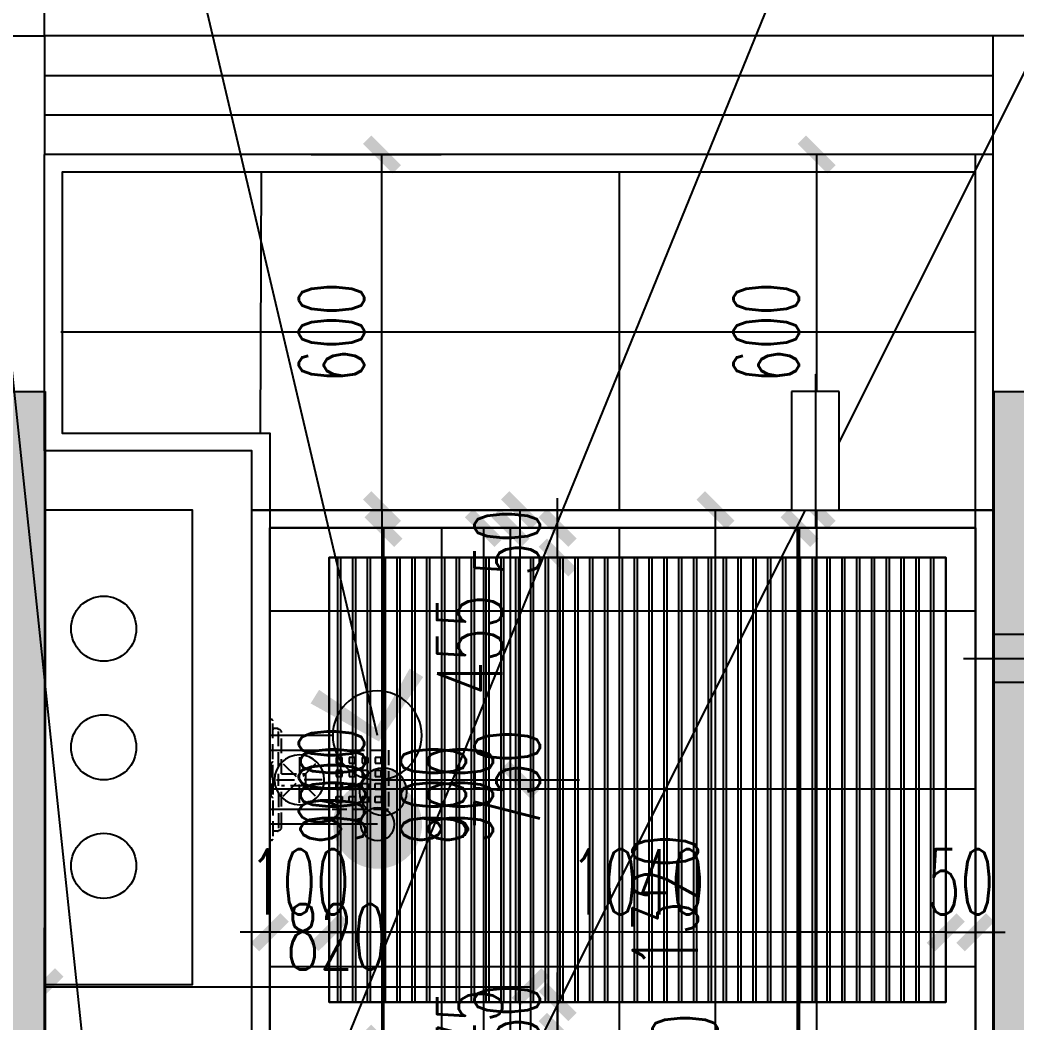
# Model space of a CAD drawing. Extents: x 184967 to 628822, y -100826 to 121332.
# Drawn here: x 397674 to 399355, y -17577 to -15885 of the extents above; entities that cross this region are included whole.
import ezdxf
from ezdxf.xclip import XClip

# ---------------------------------------------------------------- set-up
doc = ezdxf.new("R2010")
doc.units = 0
doc.header["$MEASUREMENT"] = 0
doc.linetypes.add('DASH', pattern=[0.35, 0.25, -0.1])
doc.linetypes.add('HIDDEN', pattern=[0.375, 0.25, -0.125])
for name, color, linetype in [('0-地面', 251, 'Continuous'), ('0-活动家具', 55, 'Continuous'), ('0-装饰完成面', 47, 'Continuous'), ('column', 6, 'Continuous'), ('DIM-墙体定位', 146, 'Continuous'), ('DIM-完成面定位', 146, 'Continuous'), ('E-排水', 34, 'Continuous'), ('E-给水', 34, 'Continuous'), ('E03-地漏', 6, 'Continuous'), ('J-空调外机', 47, 'HIDDEN'), ('KT', 8, 'DASH'), ('PUB_DIM', 3, 'Continuous'), ('T-灯具尺寸', 55, 'Continuous'), ('T03-天花造型', 30, 'Continuous'), ('VPIPE-凝结', 150, 'TG_N'), ('VPIPE-污水', 2, 'DASH'), ('VPIPE-通气', 7, 'TG_T'), ('WALL', 145, 'Continuous'), ('WINDOW', 141, 'Continuous'), ('定位标注', 2, 'Continuous'), ('家具尺寸', 8, 'Continuous'), ('栏杆', 4, 'Continuous'), ('看线', 67, 'Continuous')]:
    doc.layers.add(name, color=color, linetype=linetype)
for name, color, linetype, lineweight in [('03-col-5F~23F$0$$0$COLU', 6, 'Continuous', 0), ('03-col-5F~23F$0$$0$COLU_HATCH', 251, 'Continuous', 0), ('4#6#-col-2F~31F$0$COLU_HATCH', 251, 'Continuous', 0), ('E-插座', 60, 'Continuous', 30)]:
    doc.layers.add(name, color=color, linetype=linetype, lineweight=lineweight)
doc.styles.get("Standard").update_dxf_attribs({"font": 'gbenor.shx', "bigfont": 'gbcbig.shx'})
doc.styles.add('TG_LINETYPE', font='GBXWXT', dxfattribs={"width": 0.7, "height": 3, "bigfont": 'GBCBIG'})
doc.styles.add('尺寸标注', font='txt.shx', dxfattribs={"width": 0.6, "height": 110})
doc.linetypes.add('TG_N', pattern='A,3,-0.34,["N",TG_LINETYPE,S=0.1,R=0,X=-0.23,Y=-0.08],0', length=3.34)
doc.linetypes.add('TG_T', pattern='A,2,-0.3,["T",TG_LINETYPE,S=0.1,R=0,X=-0.23,Y=-0.1],0', length=2.3)
doc.dimstyles.new('1-50', dxfattribs={"dimscale": 50, "dimtxt": 110, "dimasz": 1, "dimexe": 2, "dimexo": 2, "dimgap": 0.6, "dimtad": 1, "dimdec": 0, "dimrnd": 5, "dimtxsty": '尺寸标注', "dimblk": 'ARCHTICK', "dimcen": 2.5, "dimclrd": 251, "dimclre": 251, "dimclrt": 50, "dimadec": 0, "dimazin": 0, "dimtfac": 1, "dimtdec": 0, "dimtix": 1, "dimtmove": 2, "dimatfit": 3, "dimldrblk": 'DOT', "dimfxl": 0, "dimarcsym": 0})
doc.dimstyles.new('标注', dxfattribs={"dimtxt": 2.5, "dimasz": 1.5, "dimexe": 1.25, "dimexo": 0.625, "dimgap": 0, "dimtad": 1, "dimdsep": 46, "dimtxsty": 'Standard', "dimblk": 'z', "dimcen": 2.5, "dimadec": 0, "dimazin": 0, "dimtm": 1e-09, "dimtfac": 1, "dimtmove": 0, "dimatfit": 3, "dimldrblk": 'z', "dimfxl": 0, "dimarcsym": 0})

# ---------------------------------------------------------------- blocks, each defined once
blk = doc.blocks.new('$WINLIB2D$00000001')
at = {"color": 0}
for points in [[(-0.5, 0.5), (-0.5, -0.5)], [(-0.5, 0.5), (0.5, 0.5)], [(0.5, -0.5), (0.5, 0.5)], [(0.5, 0.1667), (-0.5, 0.1667)], [(0.5, -0.1667), (-0.5, -0.1667)], [(-0.5, -0.5), (0.5, -0.5)]]:
    blk.add_lwpolyline(points, dxfattribs=at)
blk = doc.blocks.new('dfgdf')
at = {"linetype": 'DASH', "ltscale": 100}
for p, q in [((78687.7, 2714.9), (78707.7, 2714.9)), ((78687.7, 2674.9), (78687.7, 2714.9)), ((78707.7, 2714.9), (78707.7, 2674.9)), ((78687.7, 2674.9), (78617.7, 2674.9)), ((78777.7, 2674.9), (78707.7, 2674.9)), ((78595.9, 2657.9), (78595.9, 2656.9)), ((78697.5, 2659.9), (78597.5, 2659.9)), ((78611.1, 2667.9), (78611.1, 2661.9)), ((78612.7, 2669.9), (78612.7, 2669.9)), ((78668.7, 2657.9), (78668.7, 2656.9)), ((78697.5, 2659.9), (78797.5, 2659.9)), ((78726.3, 2657.9), (78726.3, 2656.9)), ((78782.7, 2669.9), (78782.7, 2669.9)), ((78784.3, 2667.9), (78784.3, 2661.9)), ((78799.5, 2657.9), (78799.5, 2656.9)), ((78618.5, 2654.9), (78597.5, 2654.9)), ((78618.5, 2654.9), (78666.7, 2654.9)), ((78776.5, 2654.9), (78728.3, 2654.9)), ((78776.5, 2654.9), (78797.5, 2654.9))]:
    blk.add_line(p, q, dxfattribs=at)
at = {"color": 250, "linetype": 'DASH', "ltscale": 100}
for p, q in [((78676, 2669.9), (78612.7, 2669.9)), ((78707.7, 2669.9), (78687.7, 2669.9)), ((78718.9, 2669.9), (78782.3, 2669.9))]:
    blk.add_line(p, q, dxfattribs=at)
at = {"color": 251, "linetype": 'DASH', "ltscale": 100}
blk.add_line((78668.7, 2656.9), (78726.3, 2656.9), dxfattribs=at)
at = {"linetype": 'DASH', "ltscale": 100}
blk.add_lwpolyline([(78747.7, 2754.9), (78647.7, 2754.9), (78647.7, 2854.9), (78747.7, 2854.9)], close=True, dxfattribs=at)
at = {"color": 250, "linetype": 'DASH', "ltscale": 100}
for points in [[(78659.7, 2832.9), (78669.7, 2832.9), (78669.7, 2842.9), (78659.7, 2842.9)], [(78681.7, 2832.9), (78691.7, 2832.9), (78691.7, 2842.9), (78681.7, 2842.9)], [(78713.7, 2832.9), (78703.7, 2832.9), (78703.7, 2842.9), (78713.7, 2842.9)], [(78735.7, 2832.9), (78725.7, 2832.9), (78725.7, 2842.9), (78735.7, 2842.9)], [(78659.7, 2810.9), (78669.7, 2810.9), (78669.7, 2820.9), (78659.7, 2820.9)], [(78681.7, 2810.9), (78691.7, 2810.9), (78691.7, 2820.9), (78681.7, 2820.9)], [(78713.7, 2810.9), (78703.7, 2810.9), (78703.7, 2820.9), (78713.7, 2820.9)], [(78735.7, 2810.9), (78725.7, 2810.9), (78725.7, 2820.9), (78735.7, 2820.9)], [(78659.7, 2788.9), (78669.7, 2788.9), (78669.7, 2798.9), (78659.7, 2798.9)], [(78681.7, 2788.9), (78691.7, 2788.9), (78691.7, 2798.9), (78681.7, 2798.9)], [(78713.7, 2788.9), (78703.7, 2788.9), (78703.7, 2798.9), (78713.7, 2798.9)], [(78735.7, 2788.9), (78725.7, 2788.9), (78725.7, 2798.9), (78735.7, 2798.9)], [(78659.7, 2766.9), (78669.7, 2766.9), (78669.7, 2776.9), (78659.7, 2776.9)], [(78681.7, 2766.9), (78691.7, 2766.9), (78691.7, 2776.9), (78681.7, 2776.9)], [(78713.7, 2766.9), (78703.7, 2766.9), (78703.7, 2776.9), (78713.7, 2776.9)], [(78735.7, 2766.9), (78725.7, 2766.9), (78725.7, 2776.9), (78735.7, 2776.9)]]:
    blk.add_lwpolyline(points, close=True, dxfattribs=at)
at = {"linetype": 'DASH', "ltscale": 100}
for centre, radius, start, end in [((78617.7, 2669.9), 5, 90, 180), ((78617.7, 2669.9), 5, 90, 180), ((78777.7, 2669.9), 5, 0, 90), ((78597.9, 2657.9), 2, 90, 180), ((78597.9, 2656.9), 2, 180, 270), ((78613.1, 2667.9), 2, 90, 180), ((78613.1, 2661.9), 2, 180, 270), ((78666.7, 2657.9), 2, 0, 90), ((78666.7, 2656.9), 2, 270, 0), ((78728.3, 2657.9), 2, 90, 180), ((78728.3, 2656.9), 2, 180, 270), ((78782.3, 2667.9), 2, 0, 90), ((78782.3, 2661.9), 2, 270, 0), ((78797.5, 2657.9), 2, 0, 90), ((78797.5, 2656.9), 2, 270, 0)]:
    blk.add_arc(centre, radius, start, end, dxfattribs=at)
blk = doc.blocks.new('A$C76680096')
at = {"color": 250, "ltscale": 10}
for p, q in [((50, 88.5), (50, 58)), ((22.8, 77.2), (44.4, 55.6)), ((77.2, 77.2), (55.6, 55.6)), ((11.5, 50), (42, 50)), ((22.8, 22.8), (44.4, 44.4)), ((50, 11.5), (50, 42)), ((77.2, 22.8), (55.6, 44.4)), ((88.5, 50), (58, 50))]:
    blk.add_line(p, q, dxfattribs=at)
blk.add_lwpolyline([(0, 0), (100, 0), (100, 100), (0, 100)], close=True)
blk.add_circle((50, 50), 42)
blk = doc.blocks.new('_ArchTick')
at = {"color": 0, "linetype": 'ByBlock', "const_width": 0.4}
blk.add_lwpolyline([(-0.5, -0.5), (0.5, 0.5)], dxfattribs=at)
blk = doc.blocks.new('*D1059')
at = {"layer": 'Defpoints', "color": 0, "linetype": 'ByBlock', "transparency": 16777216}
for p in [(398094.6, -16742.2), (398455.5, -16742.2), (397744.6, -17642.2)]:
    blk.add_point(p, dxfattribs=at)
at = {"layer": '定位标注', "color": 251, "lineweight": -2, "transparency": 16777216}
for p, q in [((398194.6, -16742.2), (398555.5, -16742.2)), ((398455.5, -17642.2), (398455.5, -16742.2)), ((398180.5, -17642.2), (398555.5, -17642.2))]:
    blk.add_line(p, q, dxfattribs=at)
at = {"layer": '定位标注', "color": 251, "linetype": 'ByBlock', "lineweight": -2, "transparency": 16777216, "xscale": 50, "yscale": 50, "zscale": 50}
for p, rotation in [((398455.5, -16742.2), 90), ((398455.5, -17642.2), 270)]:
    blk.add_blockref('_ArchTick', p, dxfattribs=dict(at, rotation=rotation))
at = {"layer": '定位标注', "color": 50, "linetype": 'ByBlock', "transparency": 16777216, "insert": (398370.5, -17192.2), "char_height": 110, "attachment_point": 5, "rotation": 90, "style": '尺寸标注'}
blk.add_mtext('900', dxfattribs=at)
blk = doc.blocks.new('_Dot')
at = {"color": 0, "linetype": 'ByBlock', "lineweight": -2}
blk.add_line((-0.5, 0), (-1, 0), dxfattribs=at)
at = {"color": 0, "linetype": 'ByBlock', "const_width": 0.5}
blk.add_lwpolyline([(-0.25, 0, 1), (0.25, 0, 1)], format="xyb", close=True, dxfattribs=at)
blk = doc.blocks.new('*D1206')
at = {"layer": 'Defpoints', "color": 0, "linetype": 'ByBlock', "transparency": 16777216}
for p in [(398064.6, -17167.2), (398516.7, -17167.2), (397819.6, -18042.2)]:
    blk.add_point(p, dxfattribs=at)
at = {"layer": 'E-给水', "color": 251, "lineweight": -2, "transparency": 16777216}
for p, q in [((398266.7, -17167.2), (398616.7, -17167.2)), ((398516.7, -18042.2), (398516.7, -17167.2)), ((398266.7, -18042.2), (398616.7, -18042.2))]:
    blk.add_line(p, q, dxfattribs=at)
at = {"layer": 'E-给水', "color": 251, "linetype": 'ByBlock', "lineweight": -2, "transparency": 16777216, "xscale": 50, "yscale": 50, "zscale": 50}
for p, rotation in [((398516.7, -17167.2), 90), ((398516.7, -18042.2), 270)]:
    blk.add_blockref('_ArchTick', p, dxfattribs=dict(at, rotation=rotation))
at = {"layer": 'E-给水', "color": 50, "linetype": 'ByBlock', "transparency": 16777216, "insert": (398431.7, -17604.7), "char_height": 110, "attachment_point": 5, "rotation": 90, "style": '尺寸标注'}
blk.add_mtext('875', dxfattribs=at)
blk = doc.blocks.new('z')
blk.add_line((0, 0), (-1, 0))
blk.add_lwpolyline([(-1.171, 1.173, 0.36, 0.21, 0), (0, 0, 0.21, 0.36, 0), (-1.171, -1.173, 0.36, 0.36, 0)], format="xyseb")
blk = doc.blocks.new('A$C409C086C')
h = blk.add_hatch(color=251)
h.dxf.hatch_style = 1
h.paths.add_polyline_path([(63.9, 0, 1), (-63.9, 0, 1)])
blk.add_circle((0, 0), 63.9)
blk = doc.blocks.new('A$C425A3D1E')
for p, q in [((0.6, 403.1), (0.6, 150)), ((182.3, 276.6), (0.6, 276.6)), ((0.6, 126.6), (0.6, 276.6)), ((0.6, 253.1), (0.6, 0)), ((106.7, 126.6), (0, 126.6))]:
    blk.add_line(p, q)
at = {"const_width": 75}
blk.add_lwpolyline([(182.3, 314.1, -1), (182.3, 239.1, -1)], format="xyb", close=True, dxfattribs=at)
blk.add_circle((181.7, 126.6), 75)
for start, end in [(90, 270), (270, 90)]:
    blk.add_arc((182.3, 276.6), 28.1, start, end)
blk = doc.blocks.new('A$C66E365A4')
at = {"layer": '栏杆'}
for p, q in [((0, 0), (0, -350)), ((-40, -50), (-40, -300)), ((40, -50), (40, -300))]:
    blk.add_line(p, q, dxfattribs=at)
blk = doc.blocks.new('*D1358')
at = {"layer": 'Defpoints', "color": 0, "linetype": 'ByBlock', "transparency": 16777216}
for p in [(397514.6, -15693), (397514.6, -15912.2), (397614.6, -15912.2)]:
    blk.add_point(p, dxfattribs=at)
at = {"layer": 'DIM-墙体定位', "color": 251, "lineweight": -2, "transparency": 16777216}
for p, q in [((397514.6, -15812.2), (397514.6, -15593)), ((397614.6, -15812.2), (397614.6, -15593)), ((397514.6, -15693), (397464.6, -15693)), ((397614.6, -15693), (397514.6, -15693)), ((397614.6, -15693), (397664.6, -15693))]:
    blk.add_line(p, q, dxfattribs=at)
at = {"layer": 'DIM-墙体定位', "color": 251, "linetype": 'ByBlock', "lineweight": -2, "transparency": 16777216, "xscale": 50, "yscale": 50, "zscale": 50}
blk.add_blockref('_ArchTick', (397514.6, -15693), dxfattribs=at)
at = {"layer": 'DIM-墙体定位', "color": 251, "linetype": 'ByBlock', "lineweight": -2, "transparency": 16777216, "xscale": 50, "yscale": 50, "zscale": 50, "rotation": 180}
blk.add_blockref('_ArchTick', (397614.6, -15693), dxfattribs=at)
at = {"layer": 'DIM-墙体定位', "color": 50, "linetype": 'ByBlock', "transparency": 16777216, "insert": (397564.6, -15608), "char_height": 110, "attachment_point": 5, "style": '尺寸标注'}
blk.add_mtext('100', dxfattribs=at)
blk = doc.blocks.new('*D1410')
at = {"layer": 'Defpoints', "color": 0, "linetype": 'ByBlock', "transparency": 16777216}
for p in [(398064.6, -16712.2), (398064.6, -17612.2), (398283.8, -17612.2)]:
    blk.add_point(p, dxfattribs=at)
at = {"layer": 'DIM-墙体定位', "color": 251, "lineweight": -2, "transparency": 16777216}
for p, q in [((398164.6, -16712.2), (398383.8, -16712.2)), ((398283.8, -16712.2), (398283.8, -17612.2)), ((398164.6, -17612.2), (398383.8, -17612.2))]:
    blk.add_line(p, q, dxfattribs=at)
at = {"layer": 'DIM-墙体定位', "color": 251, "linetype": 'ByBlock', "lineweight": -2, "transparency": 16777216, "xscale": 50, "yscale": 50, "zscale": 50}
for p, rotation in [((398283.8, -16712.2), 90), ((398283.8, -17612.2), 270)]:
    blk.add_blockref('_ArchTick', p, dxfattribs=dict(at, rotation=rotation))
at = {"layer": 'DIM-墙体定位', "color": 50, "linetype": 'ByBlock', "transparency": 16777216, "insert": (398198.8, -17162.2), "char_height": 110, "attachment_point": 5, "rotation": 90, "style": '尺寸标注'}
blk.add_mtext('900', dxfattribs=at)
blk = doc.blocks.new('*D1412')
at = {"layer": 'Defpoints', "color": 0, "linetype": 'ByBlock', "transparency": 16777216}
for p in [(398064.6, -16112.2), (398283.8, -16112.2), (398064.6, -16712.2)]:
    blk.add_point(p, dxfattribs=at)
at = {"layer": 'DIM-墙体定位', "color": 251, "lineweight": -2, "transparency": 16777216}
for p, q in [((398164.6, -16112.2), (398383.8, -16112.2)), ((398283.8, -16712.2), (398283.8, -16112.2)), ((398164.6, -16712.2), (398383.8, -16712.2))]:
    blk.add_line(p, q, dxfattribs=at)
at = {"layer": 'DIM-墙体定位', "color": 251, "linetype": 'ByBlock', "lineweight": -2, "transparency": 16777216, "xscale": 50, "yscale": 50, "zscale": 50}
for p, rotation in [((398283.8, -16112.2), 90), ((398283.8, -16712.2), 270)]:
    blk.add_blockref('_ArchTick', p, dxfattribs=dict(at, rotation=rotation))
at = {"layer": 'DIM-墙体定位', "color": 50, "linetype": 'ByBlock', "transparency": 16777216, "insert": (398198.8, -16412.2), "char_height": 110, "attachment_point": 5, "rotation": 90, "style": '尺寸标注'}
blk.add_mtext('600', dxfattribs=at)
blk = doc.blocks.new('*D1413')
at = {"layer": 'Defpoints', "color": 0, "linetype": 'ByBlock', "transparency": 16777216}
for p in [(399314.6, -16112.2), (399016.8, -16712.2), (399314.6, -16712.2)]:
    blk.add_point(p, dxfattribs=at)
at = {"layer": 'DIM-墙体定位', "color": 251, "lineweight": -2, "transparency": 16777216}
for p, q in [((399214.6, -16112.2), (398916.8, -16112.2)), ((399016.8, -16112.2), (399016.8, -16712.2)), ((399214.6, -16712.2), (398916.8, -16712.2))]:
    blk.add_line(p, q, dxfattribs=at)
at = {"layer": 'DIM-墙体定位', "color": 251, "linetype": 'ByBlock', "lineweight": -2, "transparency": 16777216, "xscale": 50, "yscale": 50, "zscale": 50}
for p, rotation in [((399016.8, -16112.2), 90), ((399016.8, -16712.2), 270)]:
    blk.add_blockref('_ArchTick', p, dxfattribs=dict(at, rotation=rotation))
at = {"layer": 'DIM-墙体定位', "color": 50, "linetype": 'ByBlock', "transparency": 16777216, "insert": (398931.8, -16412.2), "char_height": 110, "attachment_point": 5, "rotation": 90, "style": '尺寸标注'}
blk.add_mtext('600', dxfattribs=at)
blk = doc.blocks.new('*D1414')
at = {"layer": 'Defpoints', "color": 0, "linetype": 'ByBlock', "transparency": 16777216}
for p in [(399314.6, -16712.2), (399016.8, -19312.2), (399264.8, -19312.2)]:
    blk.add_point(p, dxfattribs=at)
at = {"layer": 'DIM-墙体定位', "color": 251, "lineweight": -2, "transparency": 16777216}
for p, q in [((399214.6, -16712.2), (398916.8, -16712.2)), ((399016.8, -16712.2), (399016.8, -19312.2)), ((399164.8, -19312.2), (398916.8, -19312.2))]:
    blk.add_line(p, q, dxfattribs=at)
at = {"layer": 'DIM-墙体定位', "color": 251, "linetype": 'ByBlock', "lineweight": -2, "transparency": 16777216, "xscale": 50, "yscale": 50, "zscale": 50}
for p, rotation in [((399016.8, -16712.2), 90), ((399016.8, -19312.2), 270)]:
    blk.add_blockref('_ArchTick', p, dxfattribs=dict(at, rotation=rotation))
at = {"layer": 'DIM-墙体定位', "color": 50, "linetype": 'ByBlock', "transparency": 16777216, "insert": (398931.8, -18012.2), "char_height": 110, "attachment_point": 5, "rotation": 90, "style": '尺寸标注'}
blk.add_mtext('2600', dxfattribs=at)
blk = doc.blocks.new('*D1522')
at = {"layer": 'Defpoints', "color": 0, "linetype": 'ByBlock', "transparency": 16777216}
for p in [(398094.6, -16742.2), (398094.6, -17642.2), (398286.3, -17642.2)]:
    blk.add_point(p, dxfattribs=at)
at = {"layer": 'DIM-完成面定位', "color": 251, "lineweight": -2, "transparency": 16777216}
for p, q in [((398194.6, -16742.2), (398386.3, -16742.2)), ((398286.3, -16742.2), (398286.3, -17642.2)), ((398194.6, -17642.2), (398386.3, -17642.2))]:
    blk.add_line(p, q, dxfattribs=at)
at = {"layer": 'DIM-完成面定位', "color": 251, "linetype": 'ByBlock', "lineweight": -2, "transparency": 16777216, "xscale": 50, "yscale": 50, "zscale": 50}
for p, rotation in [((398286.3, -16742.2), 90), ((398286.3, -17642.2), 270)]:
    blk.add_blockref('_ArchTick', p, dxfattribs=dict(at, rotation=rotation))
at = {"layer": 'DIM-完成面定位', "color": 50, "linetype": 'ByBlock', "transparency": 16777216, "insert": (398201.3, -17192.2), "char_height": 110, "attachment_point": 5, "rotation": 90, "style": '尺寸标注'}
blk.add_mtext('900', dxfattribs=at)
blk = doc.blocks.new('*D1526')
at = {"layer": 'Defpoints', "color": 0, "linetype": 'ByBlock', "transparency": 16777216}
for p in [(398987.8, -16742.2), (399219.6, -16742.2), (399219.6, -19382.2)]:
    blk.add_point(p, dxfattribs=at)
at = {"layer": 'DIM-完成面定位', "color": 251, "lineweight": -2, "transparency": 16777216}
for p, q in [((399119.6, -16742.2), (398887.8, -16742.2)), ((398987.8, -19382.2), (398987.8, -16742.2)), ((399119.6, -19382.2), (398887.8, -19382.2))]:
    blk.add_line(p, q, dxfattribs=at)
at = {"layer": 'DIM-完成面定位', "color": 251, "linetype": 'ByBlock', "lineweight": -2, "transparency": 16777216, "xscale": 50, "yscale": 50, "zscale": 50}
for p, rotation in [((398987.8, -16742.2), 90), ((398987.8, -19382.2), 270)]:
    blk.add_blockref('_ArchTick', p, dxfattribs=dict(at, rotation=rotation))
at = {"layer": 'DIM-完成面定位', "color": 50, "linetype": 'ByBlock', "transparency": 16777216, "insert": (398902.8, -18062.2), "char_height": 110, "attachment_point": 5, "rotation": 90, "style": '尺寸标注'}
blk.add_mtext('2640', dxfattribs=at)
blk = doc.blocks.new('*D1610')
at = {"layer": 'Defpoints', "color": 0, "linetype": 'ByBlock', "transparency": 16777216}
for p in [(398294.6, -16742.2), (398500.8, -16742.2), (398294.6, -17642.2)]:
    blk.add_point(p, dxfattribs=at)
at = {"layer": '家具尺寸', "color": 251, "lineweight": -2, "transparency": 16777216}
for p, q in [((398394.6, -16742.2), (398600.8, -16742.2)), ((398500.8, -17642.2), (398500.8, -16742.2)), ((398394.6, -17642.2), (398600.8, -17642.2))]:
    blk.add_line(p, q, dxfattribs=at)
at = {"layer": '家具尺寸', "color": 251, "linetype": 'ByBlock', "lineweight": -2, "transparency": 16777216, "xscale": 50, "yscale": 50, "zscale": 50}
for p, rotation in [((398500.8, -16742.2), 90), ((398500.8, -17642.2), 270)]:
    blk.add_blockref('_ArchTick', p, dxfattribs=dict(at, rotation=rotation))
at = {"layer": '家具尺寸', "color": 50, "linetype": 'ByBlock', "transparency": 16777216, "insert": (398415.8, -17192.2), "char_height": 110, "attachment_point": 5, "rotation": 90, "style": '尺寸标注'}
blk.add_mtext('900', dxfattribs=at)
blk = doc.blocks.new('*U1951')
blk.add_wipeout([(355.6, -11.7), (355.6, 68.3), (155.6, 68.3), (155.6, -11.7)])
blk.add_line((125.6, 28.3), (385.6, 28.3))
blk.add_lwpolyline([(155.6, -11.7), (155.6, 68.3), (355.6, 68.3), (355.6, -11.7)], close=True)
blk = doc.blocks.new('A$C1A5946AC')
at = {"layer": '0-地面', "color": 250, "linetype": 'ByBlock'}
for p, q in [((20, 0), (20, 750)), ((25, 0), (25, 750)), ((45, 0), (45, 750)), ((50, 0), (50, 750)), ((70, 0), (70, 750)), ((75, 0), (75, 750)), ((95, 0), (95, 750)), ((100, 0), (100, 750)), ((120, 0), (120, 750)), ((125, 0), (125, 750)), ((145, 0), (145, 750)), ((150, 0), (150, 750)), ((170, 0), (170, 750)), ((175, 0), (175, 750)), ((195, 0), (195, 750)), ((200, 0), (200, 750)), ((220, 0), (220, 750)), ((225, 0), (225, 750)), ((245, 0), (245, 750)), ((250, 0), (250, 750)), ((270, 0), (270, 750)), ((275, 0), (275, 750)), ((295, 0), (295, 750)), ((300, 0), (300, 750)), ((320, 0), (320, 750)), ((325, 0), (325, 750)), ((345, 0), (345, 750)), ((350, 0), (350, 750)), ((370, 0), (370, 750)), ((375, 0), (375, 750)), ((395, 0), (395, 750)), ((400, 0), (400, 750)), ((420, 0), (420, 750)), ((425, 0), (425, 750)), ((445, 0), (445, 750)), ((450, 0), (450, 750)), ((470, 0), (470, 750)), ((475, 0), (475, 750)), ((495, 0), (495, 750)), ((500, 0), (500, 750)), ((520, 0), (520, 750)), ((525, 0), (525, 750)), ((545, 0), (545, 750)), ((550, 0), (550, 750)), ((570, 0), (570, 750)), ((575, 0), (575, 750)), ((595, 0), (595, 750)), ((600, 0), (600, 750)), ((620, 0), (620, 750)), ((625, 0), (625, 750)), ((645, 0), (645, 750)), ((650, 0), (650, 750)), ((670, 0), (670, 750)), ((675, 0), (675, 750)), ((695, 0), (695, 750)), ((700, 0), (700, 750)), ((720, 0), (720, 750)), ((725, 0), (725, 750)), ((745, 0), (745, 750)), ((750, 0), (750, 750)), ((770, 0), (770, 750)), ((775, 0), (775, 750)), ((795, 0), (795, 750)), ((800, 0), (800, 750)), ((820, 0), (820, 750)), ((825, 0), (825, 750)), ((845, 0), (845, 750)), ((850, 0), (850, 750)), ((870, 0), (870, 750)), ((875, 0), (875, 750)), ((895, 0), (895, 750)), ((900, 0), (900, 750)), ((920, 0), (920, 750)), ((925, 0), (925, 750)), ((945, 0), (945, 750)), ((950, 0), (950, 750)), ((970, 0), (970, 750)), ((975, 0), (975, 750)), ((995, 0), (995, 750)), ((1000, 0), (1000, 750)), ((1020, 0), (1020, 750)), ((1025, 0), (1025, 750))]:
    blk.add_line(p, q, dxfattribs=at)
blk.add_lwpolyline([(0, 750), (1040, 750), (1040, 0), (0, 0)], close=True, dxfattribs=at)
blk = doc.blocks.new('*D1886')
at = {"layer": 'Defpoints', "color": 0, "linetype": 'ByBlock', "transparency": 16777216}
for p in [(397714.6, -17517), (397714.6, -17882.2), (398534.6, -17882.2)]:
    blk.add_point(p, dxfattribs=at)
at = {"layer": 'T-灯具尺寸', "color": 251, "lineweight": -2, "transparency": 16777216}
for p, q in [((397714.6, -17767), (397714.6, -17417)), ((398534.6, -17767), (398534.6, -17417)), ((398534.6, -17517), (397714.6, -17517))]:
    blk.add_line(p, q, dxfattribs=at)
at = {"layer": 'T-灯具尺寸', "color": 251, "linetype": 'ByBlock', "lineweight": -2, "transparency": 16777216, "xscale": 50, "yscale": 50, "zscale": 50, "rotation": 180}
blk.add_blockref('_ArchTick', (397714.6, -17517), dxfattribs=at)
at = {"layer": 'T-灯具尺寸', "color": 251, "linetype": 'ByBlock', "lineweight": -2, "transparency": 16777216, "xscale": 50, "yscale": 50, "zscale": 50}
blk.add_blockref('_ArchTick', (398534.6, -17517), dxfattribs=at)
at = {"layer": 'T-灯具尺寸', "color": 50, "linetype": 'ByBlock', "transparency": 16777216, "insert": (398207.1, -17432), "char_height": 110, "attachment_point": 5, "style": '尺寸标注'}
blk.add_mtext('820', dxfattribs=at)
blk = doc.blocks.new('*D1896')
at = {"layer": '0-地面', "color": 251, "lineweight": -2, "transparency": 16777216}
for p, q in [((398580.1, -16742.2), (398580.1, -16692.2)), ((398485.1, -16742.2), (398680.1, -16742.2)), ((398580.1, -16792.2), (398580.1, -16742.2)), ((398485.1, -16792.2), (398680.1, -16792.2)), ((398580.1, -16792.2), (398580.1, -16842.2))]:
    blk.add_line(p, q, dxfattribs=at)
at = {"layer": 'Defpoints', "color": 0, "linetype": 'ByBlock', "transparency": 16777216}
for p in [(398385.1, -16742.2), (398580.1, -16742.2), (398385.1, -16792.2)]:
    blk.add_point(p, dxfattribs=at)
at = {"layer": '0-地面', "color": 251, "linetype": 'ByBlock', "lineweight": -2, "transparency": 16777216, "xscale": 50, "yscale": 50, "zscale": 50}
for p, rotation in [((398580.1, -16742.2), 270), ((398580.1, -16792.2), 90)]:
    blk.add_blockref('_ArchTick', p, dxfattribs=dict(at, rotation=rotation))
at = {"layer": '0-地面', "color": 50, "linetype": 'ByBlock', "transparency": 16777216, "insert": (398495.1, -16767.2), "char_height": 110, "attachment_point": 5, "rotation": 90, "style": '尺寸标注'}
blk.add_mtext('50', dxfattribs=at)
blk = doc.blocks.new('*D1897')
at = {"layer": '0-地面', "color": 251, "lineweight": -2, "transparency": 16777216}
for p, q in [((398485.1, -16792.2), (398680.1, -16792.2)), ((398580.1, -16792.2), (398580.1, -17542.2)), ((398480.1, -17542.2), (398680.1, -17542.2))]:
    blk.add_line(p, q, dxfattribs=at)
at = {"layer": 'Defpoints', "color": 0, "linetype": 'ByBlock', "transparency": 16777216}
for p in [(398385.1, -16792.2), (398380.1, -17542.2), (398580.1, -17542.2)]:
    blk.add_point(p, dxfattribs=at)
at = {"layer": '0-地面', "color": 251, "linetype": 'ByBlock', "lineweight": -2, "transparency": 16777216, "xscale": 50, "yscale": 50, "zscale": 50}
for p, rotation in [((398580.1, -16792.2), 90), ((398580.1, -17542.2), 270)]:
    blk.add_blockref('_ArchTick', p, dxfattribs=dict(at, rotation=rotation))
at = {"layer": '0-地面', "color": 50, "linetype": 'ByBlock', "transparency": 16777216, "insert": (398495.1, -17167.2), "char_height": 110, "attachment_point": 5, "rotation": 90, "style": '尺寸标注'}
blk.add_mtext('750', dxfattribs=at)
blk = doc.blocks.new('*D1898')
at = {"layer": '0-地面', "color": 251, "lineweight": -2, "transparency": 16777216}
for p, q in [((398580.1, -17542.2), (398580.1, -17492.2)), ((398480.1, -17542.2), (398680.1, -17542.2)), ((398580.1, -17542.2), (398580.1, -17592.2)), ((398480.1, -17592.2), (398680.1, -17592.2)), ((398580.1, -17592.2), (398580.1, -17642.2))]:
    blk.add_line(p, q, dxfattribs=at)
at = {"layer": 'Defpoints', "color": 0, "linetype": 'ByBlock', "transparency": 16777216}
for p in [(398380.1, -17542.2), (398380.1, -17592.2), (398580.1, -17592.2)]:
    blk.add_point(p, dxfattribs=at)
at = {"layer": '0-地面', "color": 251, "linetype": 'ByBlock', "lineweight": -2, "transparency": 16777216, "xscale": 50, "yscale": 50, "zscale": 50}
for p, rotation in [((398580.1, -17542.2), 270), ((398580.1, -17592.2), 90)]:
    blk.add_blockref('_ArchTick', p, dxfattribs=dict(at, rotation=rotation))
at = {"layer": '0-地面', "color": 50, "linetype": 'ByBlock', "transparency": 16777216, "insert": (398495.1, -17567.2), "char_height": 110, "attachment_point": 5, "rotation": 90, "style": '尺寸标注'}
blk.add_mtext('50', dxfattribs=at)
blk = doc.blocks.new('*D1899')
at = {"layer": '0-地面', "color": 251, "lineweight": -2, "transparency": 16777216}
for p, q in [((398580.1, -17592.2), (398580.1, -17542.2)), ((398480.1, -17592.2), (398680.1, -17592.2)), ((398580.1, -17592.2), (398580.1, -17642.2)), ((398480.1, -17642.2), (398680.1, -17642.2)), ((398580.1, -17642.2), (398580.1, -17692.2))]:
    blk.add_line(p, q, dxfattribs=at)
at = {"layer": 'Defpoints', "color": 0, "linetype": 'ByBlock', "transparency": 16777216}
for p in [(398380.1, -17592.2), (398380.1, -17642.2), (398580.1, -17642.2)]:
    blk.add_point(p, dxfattribs=at)
at = {"layer": '0-地面', "color": 251, "linetype": 'ByBlock', "lineweight": -2, "transparency": 16777216, "xscale": 50, "yscale": 50, "zscale": 50}
for p, rotation in [((398580.1, -17592.2), 270), ((398580.1, -17642.2), 90)]:
    blk.add_blockref('_ArchTick', p, dxfattribs=dict(at, rotation=rotation))
at = {"layer": '0-地面', "color": 50, "linetype": 'ByBlock', "transparency": 16777216, "insert": (398794.8, -17617.2), "char_height": 110, "attachment_point": 5, "rotation": 90, "style": '尺寸标注'}
blk.add_mtext('50', dxfattribs=at)
blk = doc.blocks.new('*D1900')
at = {"layer": '0-地面', "color": 251, "lineweight": -2, "transparency": 16777216}
for p, q in [((399234.6, -17243.5), (399234.6, -17524.2)), ((399284.6, -17243.5), (399284.6, -17524.2)), ((399234.6, -17424.2), (399184.6, -17424.2)), ((399234.6, -17424.2), (399284.6, -17424.2)), ((399284.6, -17424.2), (399334.6, -17424.2))]:
    blk.add_line(p, q, dxfattribs=at)
at = {"layer": 'Defpoints', "color": 0, "linetype": 'ByBlock', "transparency": 16777216}
for p in [(399234.6, -17143.5), (399284.6, -17143.5), (399284.6, -17424.2)]:
    blk.add_point(p, dxfattribs=at)
at = {"layer": '0-地面', "color": 251, "linetype": 'ByBlock', "lineweight": -2, "transparency": 16777216, "xscale": 50, "yscale": 50, "zscale": 50}
blk.add_blockref('_ArchTick', (399234.6, -17424.2), dxfattribs=at)
at = {"layer": '0-地面', "color": 251, "linetype": 'ByBlock', "lineweight": -2, "transparency": 16777216, "xscale": 50, "yscale": 50, "zscale": 50, "rotation": 180}
blk.add_blockref('_ArchTick', (399284.6, -17424.2), dxfattribs=at)
at = {"layer": '0-地面', "color": 50, "linetype": 'ByBlock', "transparency": 16777216, "insert": (399259.6, -17339.2), "char_height": 110, "attachment_point": 5, "style": '尺寸标注'}
blk.add_mtext('50', dxfattribs=at)
blk = doc.blocks.new('*D1901')
at = {"layer": '0-地面', "color": 251, "lineweight": -2, "transparency": 16777216}
for p, q in [((398194.6, -17243.5), (398194.6, -17524.2)), ((399234.6, -17243.5), (399234.6, -17524.2)), ((399234.6, -17424.2), (398194.6, -17424.2))]:
    blk.add_line(p, q, dxfattribs=at)
at = {"layer": 'Defpoints', "color": 0, "linetype": 'ByBlock', "transparency": 16777216}
for p in [(398194.6, -17143.5), (399234.6, -17143.5), (398194.6, -17424.2)]:
    blk.add_point(p, dxfattribs=at)
at = {"layer": '0-地面', "color": 251, "linetype": 'ByBlock', "lineweight": -2, "transparency": 16777216, "xscale": 50, "yscale": 50, "zscale": 50, "rotation": 180}
blk.add_blockref('_ArchTick', (398194.6, -17424.2), dxfattribs=at)
at = {"layer": '0-地面', "color": 251, "linetype": 'ByBlock', "lineweight": -2, "transparency": 16777216, "xscale": 50, "yscale": 50, "zscale": 50}
blk.add_blockref('_ArchTick', (399234.6, -17424.2), dxfattribs=at)
at = {"layer": '0-地面', "color": 50, "linetype": 'ByBlock', "transparency": 16777216, "insert": (398714.6, -17339.2), "char_height": 110, "attachment_point": 5, "style": '尺寸标注'}
blk.add_mtext('1040', dxfattribs=at)
blk = doc.blocks.new('*D1902')
at = {"layer": '0-地面', "color": 251, "lineweight": -2, "transparency": 16777216}
for p, q in [((398094.6, -17243.5), (398094.6, -17524.2)), ((398194.6, -17243.5), (398194.6, -17524.2)), ((398094.6, -17424.2), (398044.6, -17424.2)), ((398194.6, -17424.2), (398094.6, -17424.2)), ((398194.6, -17424.2), (398244.6, -17424.2))]:
    blk.add_line(p, q, dxfattribs=at)
at = {"layer": 'Defpoints', "color": 0, "linetype": 'ByBlock', "transparency": 16777216}
for p in [(398094.6, -17143.5), (398194.6, -17143.5), (398094.6, -17424.2)]:
    blk.add_point(p, dxfattribs=at)
at = {"layer": '0-地面', "color": 251, "linetype": 'ByBlock', "lineweight": -2, "transparency": 16777216, "xscale": 50, "yscale": 50, "zscale": 50}
blk.add_blockref('_ArchTick', (398094.6, -17424.2), dxfattribs=at)
at = {"layer": '0-地面', "color": 251, "linetype": 'ByBlock', "lineweight": -2, "transparency": 16777216, "xscale": 50, "yscale": 50, "zscale": 50, "rotation": 180}
blk.add_blockref('_ArchTick', (398194.6, -17424.2), dxfattribs=at)
at = {"layer": '0-地面', "color": 50, "linetype": 'ByBlock', "transparency": 16777216, "insert": (398144.6, -17339.2), "char_height": 110, "attachment_point": 5, "style": '尺寸标注'}
blk.add_mtext('100', dxfattribs=at)
blk = doc.blocks.new('*D1919')
at = {"layer": 'Defpoints', "color": 0, "linetype": 'ByBlock', "transparency": 16777216}
for p in [(398064.6, -16712.2), (398516.7, -16712.2), (398064.6, -17167.2)]:
    blk.add_point(p, dxfattribs=at)
at = {"layer": 'E-给水', "color": 251, "lineweight": -2, "transparency": 16777216}
for p, q in [((398266.7, -16712.2), (398616.7, -16712.2)), ((398516.7, -17167.2), (398516.7, -16712.2)), ((398266.7, -17167.2), (398616.7, -17167.2))]:
    blk.add_line(p, q, dxfattribs=at)
at = {"layer": 'E-给水', "color": 251, "linetype": 'ByBlock', "lineweight": -2, "transparency": 16777216, "xscale": 50, "yscale": 50, "zscale": 50}
for p, rotation in [((398516.7, -16712.2), 90), ((398516.7, -17167.2), 270)]:
    blk.add_blockref('_ArchTick', p, dxfattribs=dict(at, rotation=rotation))
at = {"layer": 'E-给水', "color": 50, "linetype": 'ByBlock', "transparency": 16777216, "insert": (398431.7, -16939.7), "char_height": 110, "attachment_point": 5, "rotation": 90, "style": '尺寸标注'}
blk.add_mtext('455', dxfattribs=at)
blk = doc.blocks.new('*D1958')
at = {"layer": 'Defpoints', "color": 0, "transparency": 16777216}
for p in [(398534.6, -16712.2), (398846.3, -16712.2), (398534.6, -18032.2)]:
    blk.add_point(p, dxfattribs=at)
at = {"layer": 'E-插座', "color": 251, "lineweight": -2, "transparency": 16777216}
for p, q in [((398634.6, -16712.2), (398946.3, -16712.2)), ((398846.3, -18032.2), (398846.3, -16712.2)), ((398634.6, -18032.2), (398946.3, -18032.2))]:
    blk.add_line(p, q, dxfattribs=at)
at = {"layer": 'E-插座', "color": 251, "lineweight": -2, "transparency": 16777216, "xscale": 50, "yscale": 50, "zscale": 50}
for p, rotation in [((398846.3, -16712.2), 90), ((398846.3, -18032.2), 270)]:
    blk.add_blockref('_ArchTick', p, dxfattribs=dict(at, rotation=rotation))
at = {"layer": 'E-插座', "color": 50, "transparency": 16777216, "insert": (398761.3, -17372.2), "char_height": 110, "attachment_point": 5, "rotation": 90, "style": '尺寸标注'}
blk.add_mtext('1320', dxfattribs=at)
blk = doc.blocks.new('*D2157')
at = {"layer": 'Defpoints', "color": 0, "linetype": 'ByBlock', "transparency": 16777216}
for p in [(392714.6, -14412.3), (392714.6, -15918.5), (405014.6, -15918.5)]:
    blk.add_point(p, dxfattribs=at)
at = {"layer": 'PUB_DIM', "color": 251, "lineweight": -2, "transparency": 16777216}
for p, q in [((392714.6, -14662.3), (392714.6, -14312.3)), ((405014.6, -14662.3), (405014.6, -14312.3)), ((405014.6, -14412.3), (392714.6, -14412.3))]:
    blk.add_line(p, q, dxfattribs=at)
at = {"layer": 'PUB_DIM', "color": 251, "linetype": 'ByBlock', "lineweight": -2, "transparency": 16777216, "xscale": 50, "yscale": 50, "zscale": 50}
for p, rotation in [((392714.6, -14412.3), 180.0000000014377), ((405014.6, -14412.3), 1.437649999047608e-09)]:
    blk.add_blockref('_ArchTick', p, dxfattribs=dict(at, rotation=rotation))
at = {"layer": 'PUB_DIM', "color": 50, "linetype": 'ByBlock', "transparency": 16777216, "insert": (398555.1, -14273.7), "char_height": 110, "attachment_point": 5, "rotation": 0, "style": '尺寸标注'}
blk.add_mtext('12300', dxfattribs=at)
blk = doc.blocks.new('03-col-5F~23F')
at = {"layer": '03-col-5F~23F$0$$0$COLU_HATCH'}
for points in [[(16559.8, 7003.8), (16362.8, 6969.1), (16883.8, 4014.7), (17080.7, 4049.4)], [(15765.7, 4020.6), (15800.5, 3823.7), (15111.1, 3702.1), (14633.6, 6410.3), (14288.9, 6349.5), (14245.5, 6595.8), (14787.1, 6691.3), (15273.3, 3933.8)]]:
    blk.add_hatch(color=256, dxfattribs=at).paths.add_polyline_path(points)
at = {"layer": '03-col-5F~23F$0$$0$COLU'}
for points in [[(16559.8, 7003.8), (16362.8, 6969.1), (16883.8, 4014.7), (17080.7, 4049.4)], [(15765.7, 4020.6), (15800.5, 3823.7), (15111.1, 3702.1), (14633.6, 6410.3), (14288.9, 6349.5), (14245.5, 6595.8), (14787.1, 6691.3), (15273.3, 3933.8)]]:
    blk.add_lwpolyline(points, close=True, dxfattribs=at)

msp = doc.modelspace()

# ---------------------------------------------------------------- hatches: boundary and pattern name
at = {"layer": '4#6#-col-2F~31F$0$COLU_HATCH'}
for points in [[(397164.6, -16512.2), (397714.6, -16512.2), (397714.6, -19312.2), (398214.6, -19312.2), (398214.6, -19512.2), (397514.6, -19512.2), (397514.6, -16762.2), (397164.6, -16762.2)], [(399514.6, -19512.2), (399314.6, -19512.2), (399314.6, -16512.2), (399514.6, -16512.2)]]:
    msp.add_hatch(color=250, dxfattribs=at).paths.add_polyline_path(points)
at = {"layer": 'T03-天花造型', "linetype": 'ByBlock'}
h = msp.add_hatch(dxfattribs=at)
h.set_pattern_fill('_USER', color=8, scale=300, pattern_type=0)
h.set_pattern_definition([(0, (398444.64, -19282.2), (0, 300), [])])
h.paths.add_polyline_path([(397744.6, -19282.2), (397744.6, -17642.2), (398094.6, -17642.2), (398094.6, -16742.2), (399284.6, -16742.2), (399284.6, -19282.2)])

# ---------------------------------------------------------------- linework, layer by layer
at = {"layer": '0-地面', "color": 250, "linetype": 'ByBlock'}
for p, q in [((398078.8, -16582.2), (398080.8, -16142.2)), ((398684.6, -16712.2), (398684.6, -16142.2)), ((399282.6, -16412.2), (397742.6, -16412.2))]:
    msp.add_line(p, q, dxfattribs=at)
at = {"layer": '0-地面', "linetype": 'ByBlock'}
msp.add_lwpolyline([(399284.6, -16742.2), (399284.6, -16112.2)], dxfattribs=at)
at = {"layer": '0-地面', "color": 250, "linetype": 'ByBlock'}
msp.add_lwpolyline([(399234.6, -16792.2), (398194.6, -16792.2), (398194.6, -17542.2), (399234.6, -17542.2)], close=True, dxfattribs=at)
at = {"layer": '0-装饰完成面', "linetype": 'ByBlock'}
msp.add_lwpolyline([(399284.6, -16742.2), (399284.6, -16142.2), (397744.6, -16142.2), (397744.6, -16582.2), (398094.6, -16582.2), (398094.6, -16742.2)], dxfattribs=at)
at = {"layer": '0-装饰完成面'}
msp.add_lwpolyline([(398414.9, -19282.2), (397742.6, -19282.2), (397744.6, -17642.2), (398094.6, -17642.2), (398094.6, -16742.2), (399284.6, -16742.2), (399284.6, -19282.2), (399214.9, -19282.2)], dxfattribs=at)
at = {"layer": 'T03-天花造型', "color": 8, "linetype": 'ByBlock'}
for p, q in [((398384.6, -19282.2), (398384.6, -16742.2)), ((398684.6, -19282.2), (398684.6, -16742.2)), ((398984.6, -19282.2), (398984.6, -16742.2))]:
    msp.add_line(p, q, dxfattribs=at)
msp.add_lwpolyline([(397744.6, -19282.2), (397744.6, -17642.2), (398094.6, -17642.2), (398094.6, -16742.2), (399284.6, -16742.2), (399284.6, -19282.2), (397744.6, -19282.2)], dxfattribs=at)
at = {"layer": 'VPIPE-凝结', "linetype": 'Continuous'}
msp.add_circle((397814.6, -17112.2), 55, dxfattribs=at)
at = {"layer": 'VPIPE-污水', "linetype": 'Continuous'}
msp.add_circle((397814.6, -17312.2), 55, dxfattribs=at)
at = {"layer": 'VPIPE-通气', "linetype": 'Continuous'}
msp.add_circle((397814.6, -16912.2), 55, dxfattribs=at)
at = {"layer": 'WALL'}
for p, q in [((397514.6, -15912.2), (397714.6, -15912.2)), ((397714.6, -15912.2), (397714.6, -16112.2)), ((399314.6, -16112.2), (399314.6, -15912.2)), ((399314.6, -15912.2), (399314.6, -15912.2)), ((399514.6, -15912.2), (399314.6, -15912.2)), ((397714.6, -16612.2), (397714.6, -16112.2)), ((399314.6, -17912.2), (399314.6, -16112.2))]:
    msp.add_line(p, q, dxfattribs=at)
for points in [[(397164.6, -16512.2), (397714.6, -16512.2), (397714.6, -19312.2), (398214.6, -19312.2), (398214.6, -19512.2), (397714.6, -19512.2), (397714.6, -19512.2), (397514.6, -19512.2), (397514.6, -16762.2), (397164.6, -16762.2)], [(399514.6, -19512.2), (399314.6, -19512.2), (399314.6, -16512.2), (399514.6, -16512.2)]]:
    msp.add_lwpolyline(points, close=True, dxfattribs=at)
for points in [[(397714.6, -17612.2), (398064.6, -17612.2), (398064.6, -16612.2), (397714.6, -16612.2)], [(397714.6, -17512.2), (397964.6, -17512.2), (397964.6, -16712.2), (397714.6, -16712.2)]]:
    msp.add_lwpolyline(points, dxfattribs=at)
at = {"layer": 'WINDOW'}
msp.add_line((398064.6, -16712.2), (399314.6, -16712.2), dxfattribs=at)
msp.add_lwpolyline([(399314.6, -16712.2), (398064.6, -16712.2)], dxfattribs=at)
at = {"layer": '看线'}
msp.add_line((397714.6, -15912.2), (397714.6, -15312.2), dxfattribs=at)

# ---------------------------------------------------------------- block references
at = {"layer": '0-地面', "color": 250, "linetype": 'ByBlock'}
ref = msp.add_blockref('A$C1A5946AC', (399234.6, -17542.2), dxfattribs=dict(at, xscale=-1))
XClip(ref).set_block_clipping_path([(-0.0006689435, 0), (1039.999231278, 750.0001965942)])
at = {"layer": '0-活动家具', "color": 251, "ltscale": 6, "rotation": 269.9995924846811}
msp.add_blockref('dfgdf', (395440.3, 61530.5), dxfattribs=at)
at = {"layer": 'E-排水', "xscale": -0.6256832760932753, "yscale": 0.6256832760932753, "zscale": 0.6256832760932753}
msp.add_blockref('A$C409C086C', (398285.8, -17187.2), dxfattribs=at)
at = {"layer": 'E-给水', "xscale": -1, "rotation": 180}
msp.add_blockref('A$C425A3D1E', (398094.1, -16965.5), dxfattribs=at)
at = {"layer": 'E03-地漏', "xscale": -1}
msp.add_blockref('A$C76680096', (398194.6, -17217.2), dxfattribs=at)
at = {"layer": 'KT', "color": 2, "extrusion": (0, 0, -1), "zscale": -1, "rotation": 270}
msp.add_blockref('A$C66E365A4', (-399264.6, -16962.2), dxfattribs=at)
at = {"layer": 'WINDOW', "xscale": -1600, "yscale": -200, "zscale": 1600}
msp.add_blockref('$WINLIB2D$00000001', (398514.6, -16012.2), dxfattribs=at)

# ---------------------------------------------------------------- dimensions: what is measured, and where the dimension line sits
at = {"layer": '0-地面', "linetype": 'ByBlock'}
for base, p1, p2, angle, picture, middle in [((398580.1, -16742.2), (398385.1, -16792.2), (398385.1, -16742.2), 90, '*D1896', (398495.1, -16767.2)), ((398580.1, -17542.2), (398385.1, -16792.2), (398380.1, -17542.2), 90, '*D1897', (398495.1, -17167.2)), ((398094.6, -17424.2), (398194.6, -17143.5), (398094.6, -17143.5), 180, '*D1902', (398144.6, -17339.2)), ((398194.6, -17424.2), (399234.6, -17143.5), (398194.6, -17143.5), 180, '*D1901', (398714.6, -17339.2)), ((399284.6, -17424.2), (399234.6, -17143.5), (399284.6, -17143.5), 180, '*D1900', (399259.6, -17339.2)), ((398580.1, -17592.2), (398380.1, -17542.2), (398380.1, -17592.2), 90, '*D1898', (398495.1, -17567.2))]:
    dim = msp.add_linear_dim(base=base, p1=p1, p2=p2, angle=angle, dimstyle='1-50', override={"dimfxl": 100, "dimfxlon": 1}, dxfattribs=at)
    dim.commit()
    dim.dimension.update_dxf_attribs({"geometry": picture, "text_midpoint": middle})
dim = msp.add_linear_dim(base=(398580.1, -17642.2), p1=(398380.1, -17592.2), p2=(398380.1, -17642.2), angle=90, dimstyle='1-50', override={"dimfxl": 100, "dimfxlon": 1}, dxfattribs=at)
dim.commit()
dim.dimension.update_dxf_attribs({"geometry": '*D1899', "text_midpoint": (398794.8, -17617.2), "dimtype": 160})
at = {"layer": 'DIM-墙体定位', "color": 55, "linetype": 'ByBlock'}
for base, p1, p2, angle, picture, middle in [((397514.6, -15693), (397614.6, -15912.2), (397514.6, -15912.2), 180, '*D1358', (397564.6, -15608)), ((398283.8, -16112.2), (398064.6, -16712.2), (398064.6, -16112.2), 90, '*D1412', (398198.8, -16412.2)), ((399016.8, -16712.2), (399314.6, -16112.2), (399314.6, -16712.2), 90, '*D1413', (398931.8, -16412.2)), ((398283.8, -17612.2), (398064.6, -16712.2), (398064.6, -17612.2), 90, '*D1410', (398198.8, -17162.2)), ((399016.8, -19312.2), (399314.6, -16712.2), (399264.8, -19312.2), 90, '*D1414', (398931.8, -18012.2))]:
    dim = msp.add_linear_dim(base=base, p1=p1, p2=p2, angle=angle, dimstyle='1-50', override={"dimfxl": 5, "dimfxlon": 1}, dxfattribs=at)
    dim.commit()
    dim.dimension.update_dxf_attribs({"geometry": picture, "text_midpoint": middle})
at = {"layer": 'DIM-完成面定位', "linetype": 'ByBlock'}
for base, p1, p2, picture, middle in [((398286.3, -17642.2), (398094.6, -16742.2), (398094.6, -17642.2), '*D1522', (398201.3, -17192.2)), ((398987.8, -16742.2), (399219.6, -19382.2), (399219.6, -16742.2), '*D1526', (398902.8, -18062.2))]:
    dim = msp.add_linear_dim(base=base, p1=p1, p2=p2, angle=90, dimstyle='1-50', override={"dimfxl": 5, "dimfxlon": 1}, dxfattribs=at)
    dim.commit()
    dim.dimension.update_dxf_attribs({"geometry": picture, "text_midpoint": middle})
at = {"layer": 'E-插座'}
dim = msp.add_linear_dim(base=(398846.3, -16712.2), p1=(398534.6, -18032.2), p2=(398534.6, -16712.2), angle=90, dimstyle='1-50', override={"dimfxl": 5, "dimfxlon": 1}, dxfattribs=at)
dim.commit()
dim.dimension.update_dxf_attribs({"geometry": '*D1958', "text_midpoint": (398761.3, -17372.2)})
at = {"layer": 'E-给水', "color": 250, "linetype": 'ByBlock'}
dim = msp.add_linear_dim(base=(398516.7, -16712.2), p1=(398064.6, -17167.2), p2=(398064.6, -16712.2), angle=90, dimstyle='1-50', override={"dimfxl": 5, "dimfxlon": 1}, dxfattribs=at)
dim.commit()
dim.dimension.update_dxf_attribs({"geometry": '*D1919', "text_midpoint": (398431.7, -16939.7)})
at = {"layer": 'E-给水', "color": 1, "linetype": 'ByBlock'}
dim = msp.add_linear_dim(base=(398516.7, -17167.2), p1=(397819.6, -18042.2), p2=(398064.6, -17167.2), angle=90, dimstyle='1-50', override={"dimfxl": 5, "dimfxlon": 1}, dxfattribs=at)
dim.commit()
dim.dimension.update_dxf_attribs({"geometry": '*D1206', "text_midpoint": (398431.7, -17604.7)})
at = {"layer": 'PUB_DIM', "linetype": 'ByBlock'}
dim = msp.add_linear_dim(base=(392714.6, -14412.3), p1=(405014.6, -15918.5), p2=(392714.6, -15918.5), angle=180, text='12300', dimstyle='1-50', override={"dimfxl": 5, "dimfxlon": 1}, dxfattribs=at)
dim.commit()
dim.dimension.update_dxf_attribs({"geometry": '*D2157', "text_midpoint": (398555.1, -14273.7), "dimtype": 161})
at = {"layer": 'T-灯具尺寸', "color": 1, "linetype": 'ByBlock'}
dim = msp.add_linear_dim(base=(397714.6, -17517), p1=(398534.6, -17882.2), p2=(397714.6, -17882.2), angle=180, dimstyle='1-50', override={"dimfxl": 5, "dimfxlon": 1}, dxfattribs=at)
dim.commit()
dim.dimension.update_dxf_attribs({"geometry": '*D1886', "text_midpoint": (398207.1, -17432), "dimtype": 160})
at = {"layer": '定位标注', "color": 1, "linetype": 'ByBlock'}
dim = msp.add_linear_dim(base=(398455.5, -16742.2), p1=(397744.6, -17642.2), p2=(398094.6, -16742.2), angle=90, dimstyle='1-50', override={"dimfxl": 5.5, "dimfxlon": 1}, dxfattribs=at)
dim.commit()
dim.dimension.update_dxf_attribs({"geometry": '*D1059', "text_midpoint": (398370.5, -17192.2)})
at = {"layer": '家具尺寸', "linetype": 'ByBlock'}
dim = msp.add_linear_dim(base=(398500.8, -16742.2), p1=(398294.6, -17642.2), p2=(398294.6, -16742.2), angle=90, dimstyle='1-50', override={"dimfxl": 5, "dimfxlon": 1}, dxfattribs=at)
dim.commit()
dim.dimension.update_dxf_attribs({"geometry": '*D1610', "text_midpoint": (398415.8, -17192.2)})

# ---------------------------------------------------------------- leaders
at = {"layer": 'E-给水'}
for points in [[(397849.6, -18272.2), (397512.2, -15074.6), (396183, -15074.6)], [(398276.4, -17092.1, -6.9), (397802.6, -15077.3, -6.9), (399429.9, -15077.3, -6.9)], [(398044.6, -18047, -6.9), (399148.8, -15336.8, -6.9), (400776.1, -15336.8, -6.9)], [(397889.6, -18927.2, -6.9), (399554.8, -15598.3, -6.9), (401182.1, -15598.3, -6.9)]]:
    msp.add_leader(points, dimstyle='标注', override={"dimscale": 75.000002, "dimasz": 1}, dxfattribs=at)

# ---------------------------------------------------------------- next in the draw order: block references
at = {"layer": 'J-空调外机', "xscale": -1, "rotation": 180}
msp.add_blockref('*U1951', (399159, -16933.9), dxfattribs=at)

# ---------------------------------------------------------------- next in the draw order: linework, layer by layer
at = {"layer": '0-地面', "color": 250, "linetype": 'ByBlock'}
msp.add_lwpolyline([(399284.6, -16742.2), (398094.6, -16742.2), (398094.6, -17592.2), (399284.6, -17592.2)], close=True, dxfattribs=at)

# ---------------------------------------------------------------- next in the draw order: block references
at = {"layer": 'J-空调外机', "xscale": -1, "rotation": 89.99999999031861}
msp.add_blockref('*U1951', (399042.9, -16356.6), dxfattribs=at)

# ---------------------------------------------------------------- next in the draw order: block references
at = {"layer": 'column', "rotation": 349.9999999994567}
msp.add_blockref('03-col-5F~23F', (381992, -20534), dxfattribs=at)

doc.saveas('drawing.dxf')
